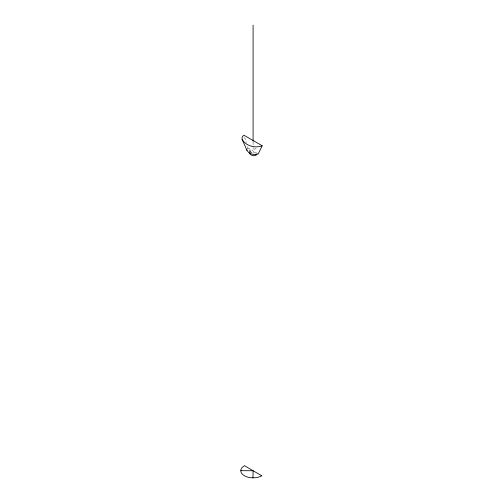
<?xml version="1.0" encoding="UTF-8"?>
<svg xmlns="http://www.w3.org/2000/svg" width="503" height="503" viewBox="0 0 503 503"><rect width="100%" height="100%" fill="white"/><g stroke="black" fill="none" stroke-linecap="round" stroke-linejoin="round"><path stroke-width="0.38" stroke-dasharray="2.52 1.89" d="M249.45 152.761L249.45 150.127L250.098 149.29L250.098 151.925L249.651 152.296M247.237 148.712L247.992 148.077L247.319 145.933M256.134 148.165L253.091 149.919L253.091 147.561M252.776 152.937L256.09 152.755L256.09 154.069M251.84 152.642L250.293 151.743L249.45 150.127M247.992 148.077L258.196 153.968M250.098 151.925L251.311 152.623M244.647 137.376L246.206 142.368M253.091 142.072L253.091 146.775"/><path stroke-width="0.75" d="M252.952 477.85L253.091 470.745L244.489 465.671A12.305 7.105 0 0 0 244.295 475.712A12.305 7.105 0 0 0 261.692 475.825L261.78 475.763M262.208 145.757L258.196 153.968C254.373 155.496 248.991 154.119 246.954 150.397L242.138 139.381L242.006 137.778L242.635 136.363L243.98 135.232L262.208 145.757C255.379 148.492 245.772 146.027 242.138 139.381M240.792 470.67L253.091 470.745L261.793 475.769M249.45 152.761C249.972 155.433 253.826 156.301 256.09 155.383L256.09 154.069M246.885 149.498L246.954 150.397M253.091 25.15L253.091 141.286"/></g></svg>
